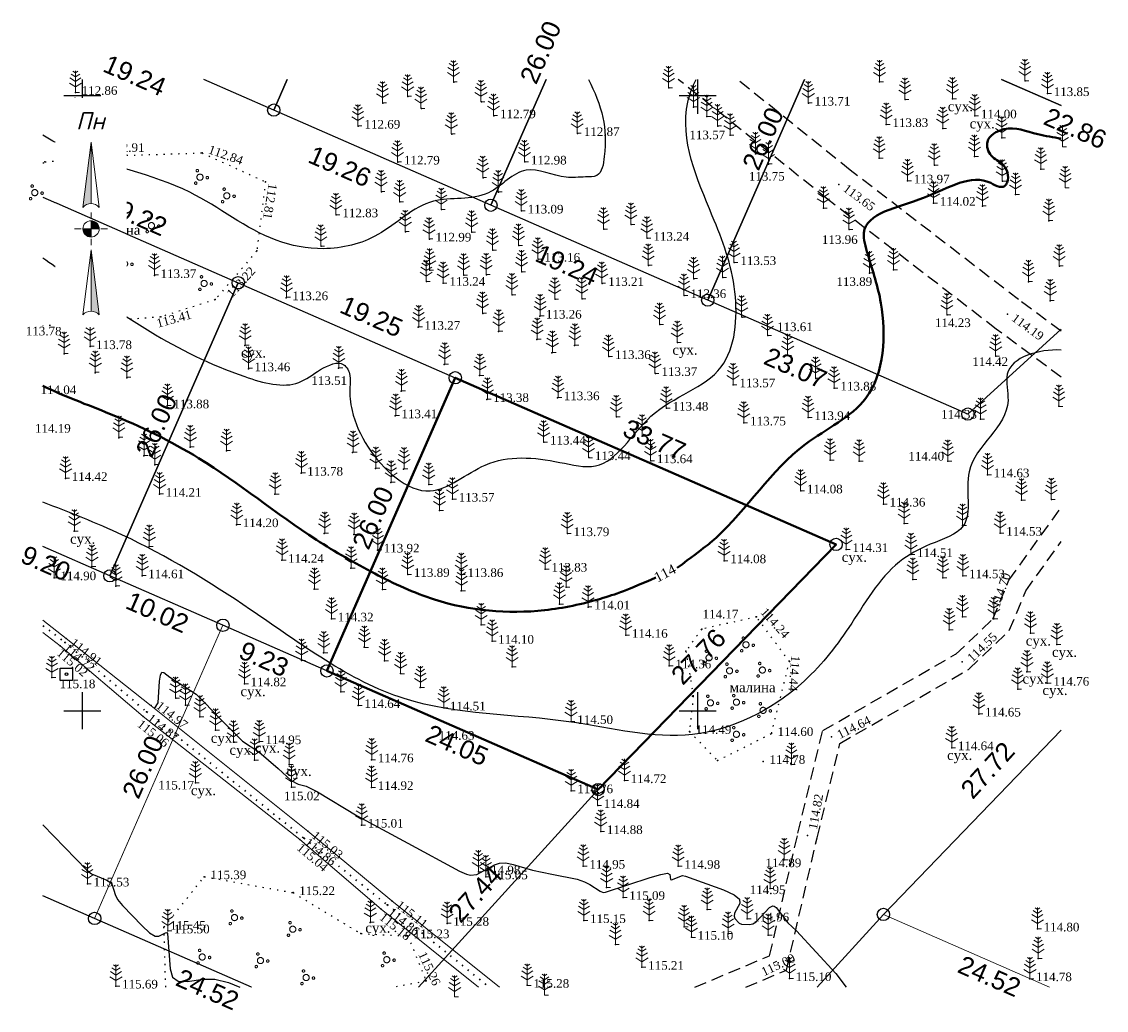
# Model space of a CAD drawing. Header units: millimetres. Extents: x 5405595.1 to 5405683.2, y 5525025.7 to 5525106.
import ezdxf
from ezdxf.enums import TextEntityAlignment as Align

# ---------------------------------------------------------------- set-up
doc = ezdxf.new("R2010")
doc.units = ezdxf.units.MM
doc.set_wipeout_variables(frame=1)
for name, pattern in [('DASHEDX2', [1.5, 1, -0.5]), ('HIDDEN', [0.5, 0, -0.5]), ('суцільна', [50, 50, 0])]:
    doc.linetypes.add(name, pattern=pattern)
for name, color, linetype, lineweight in [('#Лист (текст_ПН)', 250, 'Continuous', 0), ('#Штамп', 250, 'Continuous', 0), ('11900000', 1, 'Continuous', 30), ('Контур', 7, 'HIDDEN', 30), ('рельеф', 7, 'Continuous', 0), ('ТОЧКИ', 7, 'Continuous', 30), ('усл. знак', 7, 'суцільна', 20)]:
    doc.layers.add(name, color=color, linetype=linetype, lineweight=lineweight)
for name, color, linetype in [('SC007', 7, 'Continuous'), ('горизонтали', 42, 'Continuous'), ('дороги', 7, 'Continuous'), ('Ділянки_Межі', 10, 'Continuous'), ('надписи', 7, 'Continuous'), ('отметки', 7, 'Continuous'), ('промеры', 185, 'Continuous'), ('Растительность', 7, 'Continuous')]:
    doc.layers.add(name, color=color, linetype=linetype)
doc.styles.get("Standard").update_dxf_attribs({"font": 'arial.ttf'})
doc.styles.add('times', font='times.ttf')
doc.styles.add('Мой_Топо', font='isocpeui.ttf')
doc.linetypes.add('канава 0', pattern='A,0.9,0,["|",Standard,S=0.25,R=0,X=0,Y=0],0.1', length=1)

# ---------------------------------------------------------------- blocks, each defined once
blk = doc.blocks.new('A$C51FE15A3')
at = {"layer": 'Растительность', "color": 94, "lineweight": 0}
for points in [[(-0.447, 1.172), (0, 0.895), (0.447, 1.172)], [(-0.343, 1.489), (0, 1.267), (0.343, 1.489)], [(-0.201, 1.726), (0, 1.584), (0.201, 1.726)], [(0, 1.75), (0, 0), (0.319, 0)], [(-0.493, 0.753), (0, 0.444), (0.493, 0.753)]]:
    blk.add_lwpolyline(points, dxfattribs=at)
blk = doc.blocks.new('SYMBOL902')
at = {"layer": 'SC007'}
blk.add_lwpolyline([(-1.25, -1.25), (-1.25, 1.25), (1.25, 1.25), (1.25, -1.25)], close=True, dxfattribs=at)
blk.add_circle((0, 0), 0.25, dxfattribs=at)
blk = doc.blocks.new('A$C72385B22')
at = {"layer": 'усл. знак'}
for centre, radius in [((0, 0), 0.625), ((-0.02, 1.49), 0.25), ((-1.29, -0.64), 0.25), ((1.28, -0.76), 0.25)]:
    blk.add_circle(centre, radius, dxfattribs=at)
blk = doc.blocks.new('*U4')
at = {"color": 0}
for points in [[(-0.113, 0), (-0.109, -0.029), (-0.097, -0.056)], [(-0.113, 0), (-0.097, -0.056), (0, 0)], [(-0.097, -0.056), (0, -0.113), (0, 0)], [(-0.097, -0.056), (-0.08, -0.08), (-0.056, -0.097)], [(-0.097, -0.056), (-0.056, -0.097), (0, -0.113)], [(-0.056, -0.097), (-0.029, -0.109), (0, -0.113)]]:
    blk.add_solid(points, dxfattribs=at)
blk = doc.blocks.new('*U5')
at = {"color": 0}
for points in [[(0, 0), (0.097, 0.056), (0, 0.113)], [(0.097, 0.056), (0.029, 0.109), (0, 0.113)], [(0, 0), (0.113, 0), (0.097, 0.056)], [(0.097, 0.056), (0.056, 0.097), (0.029, 0.109)], [(0.097, 0.056), (0.08, 0.08), (0.056, 0.097)], [(0.113, 0), (0.109, 0.029), (0.097, 0.056)]]:
    blk.add_solid(points, dxfattribs=at)
blk = doc.blocks.new('*U6')
at = {"color": 0}
for points in [[(0, -1.136), (0.021, -1.138), (0, -0.288)], [(0.021, -1.138), (0.042, -1.142), (0, -0.288)], [(0.042, -1.142), (0.062, -1.15), (0, -0.288)], [(0.062, -1.15), (0.081, -1.16), (0, -0.288)], [(0.081, -1.16), (0.098, -1.173), (0, -0.288)], [(0.098, -1.173), (0.113, -1.188), (0, -0.288)]]:
    blk.add_solid(points, dxfattribs=at)
blk = doc.blocks.new('*U7')
at = {"color": 0}
for points in [[(-0.113, 0.297), (-0.098, 0.312), (0, 1.197)], [(-0.098, 0.312), (-0.081, 0.325), (0, 1.197)], [(-0.081, 0.325), (-0.062, 0.335), (0, 1.197)], [(-0.062, 0.335), (-0.042, 0.343), (0, 1.197)], [(-0.042, 0.343), (-0.021, 0.347), (0, 1.197)], [(-0.021, 0.347), (0, 0.349), (0, 1.197)]]:
    blk.add_solid(points, dxfattribs=at)
blk = doc.blocks.new('#Північ')
at = {"color": 7}
blk.add_wipeout([(-2.901, 10.635), (2.901, 10.635), (2.901, -7.981), (-2.901, -7.981)], dxfattribs=at).dxf.layer = '#Лист (текст_ПН)'
at = {"layer": '#Лист (текст_ПН)'}
for p, q in [((-0.663, 1.748), (0, 7.043)), ((0, 7.043), (0, 2.052)), ((0, 7.043), (0.663, 1.748)), ((0, 1.337), (0, 0.807)), ((-1.337, 0), (-0.807, 0)), ((-0.662, 0), (0.662, 0)), ((0, 0.662), (0, -0.662)), ((1.337, 0), (0.807, 0)), ((0, -1.337), (0, -0.807)), ((-0.663, -6.99), (0, -1.695)), ((0, -1.695), (0.663, -6.99)), ((0, -1.695), (0, -6.686))]:
    blk.add_line(p, q, dxfattribs=at)
at = {"layer": '#Лист (текст_ПН)', "flags": 128}
for points in [[(0, 7.043), (-0.663, 1.748, -0.218585), (0, 2.052)], [(0, 0), (-0.662, 0, 0.414214), (0, -0.662)]]:
    blk.add_lwpolyline(points, format="xyb", close=True, dxfattribs=at)
at = {"layer": '#Лист (текст_ПН)'}
blk.add_circle((0, 0), 0.662, dxfattribs=at)
for centre in [(0, 1.178), (0, -7.56)]:
    blk.add_arc(centre, 0.874, 40.67981, 139.32019, dxfattribs=at)
at = {"layer": '#Лист (текст_ПН)', "xscale": 5.883850111352785, "yscale": 5.883850111352785, "zscale": 5.883850111352785}
for name in ['*U7', '*U4', '*U5', '*U6']:
    blk.add_blockref(name, (0, 0), dxfattribs=at)
at = {"layer": '#Лист (текст_ПН)', "style": 'Мой_Топо'}
blk.add_text('Пн', height=1.4, dxfattribs=at).set_placement((-1.217, 8.077))

msp = doc.modelspace()

# ---------------------------------------------------------------- linework, layer by layer
at = {"layer": '11900000', "color": 7}
for points in [[(5405600, 5525098.5, 0), (5405600, 5525101.294, 0)], [(5405600, 5525098.5, 0), (5405600, 5525101.294, 0)], [(5405650, 5525098.5, 0), (5405650, 5525101.294, 0)], [(5405650, 5525098.5, 0), (5405650, 5525101.294, 0)], [(5405598.5, 5525100, 0), (5405601.5, 5525100, 0)], [(5405598.5, 5525100, 0), (5405601.5, 5525100, 0)], [(5405648.5, 5525100, 0), (5405651.5, 5525100, 0)], [(5405648.5, 5525100, 0), (5405651.5, 5525100, 0)], [(5405600, 5525048.5, 0), (5405600, 5525051.5, 0)], [(5405600, 5525048.5, 0), (5405600, 5525051.5, 0)], [(5405650, 5525048.5, 0), (5405650, 5525051.5, 0)], [(5405650, 5525048.5, 0), (5405650, 5525051.5, 0)], [(5405598.5, 5525050, 0), (5405601.5, 5525050, 0)], [(5405598.5, 5525050, 0), (5405601.5, 5525050, 0)], [(5405648.5, 5525050, 0), (5405651.5, 5525050, 0)], [(5405648.5, 5525050, 0), (5405651.5, 5525050, 0)]]:
    msp.add_polyline3d(points, dxfattribs=at)
at = {"layer": 'горизонтали', "color": 32}
for points in [[(5405605.858, 5525050.195, 113.66), (5405606.147, 5525050.652, 115), (5405606.267, 5525052.402, 115), (5405606.347, 5525052.892, 115), (5405606.457, 5525053.122, 115), (5405606.617, 5525053.112, 115), (5405607.097, 5525052.732, 115), (5405609.257, 5525051.352, 115), (5405609.927, 5525050.662, 115), (5405611.217, 5525049.312, 115), (5405613.007, 5525047.532, 115), (5405614.327, 5525046.672, 115), (5405615.907, 5525045.312, 115), (5405616.977, 5525044.332, 115), (5405617.527, 5525044.032, 115), (5405618.187, 5525043.862, 115), (5405619.097, 5525043.402, 115), (5405622.317, 5525041.452, 115), (5405626.457, 5525039.242, 115), (5405630.657, 5525036.972, 115), (5405631.227, 5525036.712, 115), (5405631.537, 5525036.632, 115), (5405632.057, 5525036.702, 115), (5405633.487, 5525037.472, 115), (5405633.907, 5525037.622, 115), (5405634.417, 5525037.642, 115), (5405634.997, 5525037.522, 115), (5405636.587, 5525037.052, 115), (5405638.147, 5525036.712, 115), (5405640.207, 5525036.312, 115), (5405640.807, 5525036.112, 115), (5405641.237, 5525035.882, 115), (5405642.067, 5525035.332, 115), (5405642.307, 5525035.242, 115), (5405642.497, 5525035.252, 115), (5405646.127, 5525036.452, 115), (5405647.007, 5525036.702, 115), (5405647.537, 5525036.792, 115), (5405647.727, 5525036.702, 115), (5405647.797, 5525036.302, 115), (5405647.877, 5525036.252, 115), (5405648.767, 5525036.602, 115), (5405649.017, 5525036.562, 115), (5405652.107, 5525035.442, 115), (5405652.967, 5525035.052, 115), (5405653.397, 5525034.682, 115), (5405653.417, 5525034.342, 115), (5405652.987, 5525033.562, 115), (5405652.957, 5525033.312, 115), (5405653.027, 5525033.122, 115), (5405653.377, 5525032.742, 115), (5405653.567, 5525032.662, 115), (5405654.207, 5525032.632, 115), (5405654.477, 5525032.682, 115), (5405654.747, 5525032.842, 115), (5405655.837, 5525034.002, 115), (5405656.107, 5525034.152, 115), (5405656.227, 5525034.132, 115), (5405656.387, 5525034.002, 115), (5405657.327, 5525032.782, 115), (5405658.037, 5525032.112, 115), (5405661.237, 5525028.652, 115), (5405662.062, 5525027.541, 115)], [(5405596.791, 5525040.733, 115.5), (5405600.367, 5525037.042, 115.5), (5405600.747, 5525036.762, 115.5), (5405601.977, 5525036.232, 115.5), (5405602.227, 5525036.082, 115.5), (5405602.417, 5525035.852, 115.5), (5405602.677, 5525035.062, 115.5), (5405602.867, 5525034.672, 115.5), (5405603.257, 5525034.172, 115.5), (5405604.847, 5525032.512, 115.5), (5405605.457, 5525031.962, 115.5), (5405605.907, 5525031.682, 115.5), (5405606.207, 5525031.682, 115.5), (5405606.747, 5525031.962, 115.5), (5405606.857, 5525031.972, 115.5), (5405606.907, 5525031.892, 115.5), (5405607.127, 5525029.032, 115.5), (5405607.327, 5525028.362, 115.5), (5405607.797, 5525028.022, 115.5), (5405608.527, 5525027.992, 115.5), (5405609.827, 5525028.182, 115.5), (5405610.777, 5525028.182, 115.5), (5405611.877, 5525027.922, 115.5), (5405612.789, 5525027.541, 115.5)]]:
    msp.add_polyline3d(points, dxfattribs=at)
for points, knots in [([(5405641.116, 5525101.294), (5405641.634, 5525100.3), (5405642.485, 5525098.222), (5405642.551, 5525095.719), (5405642.18, 5525093.334), (5405640.621, 5525093.399), (5405638.778, 5525093.138), (5405635.799, 5525094.795), (5405632.949, 5525091.153), (5405627.992, 5525092.164), (5405624.432, 5525088.349), (5405619.809, 5525087.234), (5405614.267, 5525088.284), (5405608.405, 5525093.232), (5405601.267, 5525094.344), (5405597.512, 5525096.325), (5405596.79, 5525096.755)], [168.720152, 168.720152, 168.720152, 168.720152, 172.02745, 175.191691, 176.860986, 177.776803, 179.359266, 182.66385, 186.23147, 190.763459, 196.023934, 200.592391, 204.501187, 212.520791, 222.836087, 225.37225, 225.37225, 225.37225, 225.37225]), ([(5405596.79, 5525086.806), (5405597.453, 5525086.335), (5405602.574, 5525082.661), (5405608.638, 5525078.274), (5405617.08, 5525075.984), (5405619.173, 5525077.713), (5405621.142, 5525078.619), (5405621.851, 5525077.245), (5405621.667, 5525075.983), (5405621.913, 5525073.909), (5405623.382, 5525070.558), (5405627.966, 5525066.273), (5405632.949, 5525070.936), (5405637.681, 5525070.515), (5405642.96, 5525069.18), (5405645.866, 5525075.047), (5405652.853, 5525076.753), (5405653.473, 5525084.41), (5405650.942, 5525091.024), (5405648.228, 5525096.988), (5405649.572, 5525100.708), (5405649.876, 5525101.294)], [58.600721, 58.600721, 58.600721, 58.600721, 61.050154, 77.66341, 82.099779, 84.149114, 86.062416, 87.062094, 88.033351, 89.912561, 93.167404, 99.33852, 104.294488, 110.346143, 113.276217, 119.316155, 126.282429, 132.498742, 138.940826, 148.380777, 150.296777, 150.296777, 150.296777, 150.296777]), ([(5405679.535, 5525079.308), (5405677.72, 5525079.375), (5405674.484, 5525078.489), (5405675.963, 5525073.463), (5405670.828, 5525070.702), (5405672.738, 5525064.783), (5405668.827, 5525063.622), (5405665.194, 5525061.62), (5405662.523, 5525056.828), (5405657.918, 5525050.996), (5405649.548, 5525046.835), (5405638.531, 5525049.828), (5405625.45, 5525049.504), (5405614.394, 5525058.014), (5405604.871, 5525063.802), (5405598.974, 5525066.111), (5405596.791, 5525066.948)], [233.032061, 233.032061, 233.032061, 233.032061, 237.834332, 239.978238, 246.559492, 250.990412, 254.056617, 256.937883, 263.675821, 269.676307, 279.403048, 289.305425, 303.021124, 317.439079, 329.503827, 336.526556, 336.526556, 336.526556, 336.526556])]:
    msp.add_open_spline(points, degree=3, knots=knots, dxfattribs=at)
at = {"layer": 'горизонтали', "color": 32, "lineweight": 50}
for points, knots in [([(5405679.534, 5525096.488), (5405678.908, 5525096.599), (5405677.245, 5525096.823), (5405675.327, 5525097.696), (5405673.244, 5525096.508), (5405673.734, 5525094.937), (5405675.007, 5525094.501), (5405675.374, 5525093.273), (5405674.953, 5525092.547), (5405674.367, 5525092.537), (5405672.442, 5525093.851), (5405668.747, 5525091.264), (5405662.871, 5525090.323), (5405664.061, 5525086.221), (5405665.427, 5525082.173), (5405665.054, 5525074.961), (5405656.965, 5525071.362), (5405653.783, 5525065.91), (5405650.669, 5525063.336), (5405648.34, 5525061.614)], [223.36838, 223.36838, 223.36838, 223.36838, 225.181607, 227.972328, 229.655785, 230.811467, 231.987183, 233.498714, 233.881724, 234.285096, 235.062958, 240.641134, 246.270624, 248.034407, 252.137765, 259.955965, 266.119621, 276.685782, 278.277423, 278.277423, 278.277423, 278.277423]), ([(5405646.596, 5525060.824), (5405644.42, 5525059.847), (5405641.78, 5525058.919), (5405636.182, 5525057.703), (5405629.645, 5525058.281), (5405623.668, 5525061.118), (5405617.176, 5525064.825), (5405610.647, 5525070.228), (5405602.989, 5525073.958), (5405598.521, 5525075.537), (5405596.79, 5525076.404)], [283.669955, 283.669955, 283.669955, 283.669955, 287.256708, 291.904228, 300.8891, 306.194885, 311.670523, 323.305447, 331.392318, 337.230694, 337.230694, 337.230694, 337.230694])]:
    msp.add_open_spline(points, degree=3, knots=knots, dxfattribs=at)
at = {"layer": 'дороги', "color": 7, "linetype": 'DASHEDX2'}
for points in [[(5405679.535, 5525077.109), (5405674.257, 5525081.015), (5405660.544, 5525091.568), (5405648.426, 5525101.294)], [(5405679.535, 5525080.847), (5405676.065, 5525083.409), (5405662.398, 5525093.926), (5405653.219, 5525101.294)]]:
    msp.add_lwpolyline(points, dxfattribs=at)
for points, elevation in [([(5405675.289, 5525060.612), (5405679.535, 5525066.516)], 115.262), ([(5405676.656, 5525059.733), (5405679.535, 5525063.749)], 115.262), ([(5405670.949, 5525054.563), (5405673.97, 5525057.445), (5405675.289, 5525060.612)], 114.545), ([(5405672.053, 5525053.405), (5405675.318, 5525056.52), (5405676.656, 5525059.733)], 114.545), ([(5405649.766, 5525027.541), (5405655.841, 5525030.091), (5405658.149, 5525040.049), (5405660.165, 5525048.39), (5405670.953, 5525054.591)], 115.262), ([(5405653.9, 5525027.541), (5405657.215, 5525028.933), (5405659.705, 5525039.681), (5405661.559, 5525047.346), (5405672.049, 5525053.377)], 115.262)]:
    msp.add_lwpolyline(points, dxfattribs=dict(at, elevation=elevation))
at = {"layer": 'Ділянки_Межі'}
for points in [[(5405616.647, 5525101.294), (5405615.555, 5525098.8), (5405609.858, 5525101.294)], [(5405637.681, 5525101.294), (5405633.199, 5525091.075), (5405615.555, 5525098.8)], [(5405615.555, 5525098.8), (5405616.647, 5525101.294)], [(5405679.534, 5525099.171), (5405674.686, 5525101.294)], [(5405596.79, 5525091.731), (5405612.672, 5525084.779), (5405602.244, 5525060.961), (5405596.791, 5525063.349)]]:
    msp.add_lwpolyline(points, dxfattribs=at)
at = {"layer": 'Ділянки_Межі', "lineweight": 25}
for points in [[(5405679.535, 5525081.012), (5405671.954, 5525074.107), (5405650.821, 5525083.359), (5405633.199, 5525091.075), (5405615.555, 5525098.8), (5405609.858, 5525101.294)], [(5405658.673, 5525101.294), (5405650.821, 5525083.359), (5405633.199, 5525091.075)], [(5405633.199, 5525091.075), (5405637.681, 5525101.294)], [(5405650.821, 5525083.359), (5405658.673, 5525101.294)], [(5405674.686, 5525101.294), (5405679.534, 5525099.171)], [(5405679.535, 5525081.012), (5405671.954, 5525074.107), (5405650.821, 5525083.359)], [(5405659.714, 5525027.541), (5405665.089, 5525033.448), (5405679.535, 5525048.43)], [(5405613.75, 5525027.541), (5405601, 5525033.124), (5405596.791, 5525034.967)]]:
    msp.add_lwpolyline(points, dxfattribs=at)
at = {"layer": 'Ділянки_Межі'}
msp.add_lwpolyline([(5405602.244, 5525060.961), (5405612.672, 5525084.779), (5405630.305, 5525077.059), (5405619.878, 5525053.241), (5405611.427, 5525056.941)], close=True, dxfattribs=at)
at = {"layer": 'Ділянки_Межі', "lineweight": 50}
msp.add_lwpolyline([(5405619.878, 5525053.241), (5405630.305, 5525077.059), (5405661.239, 5525063.516), (5405641.912, 5525043.594)], close=True, dxfattribs=at)
at = {"layer": 'Ділянки_Межі', "lineweight": 0}
for points in [[(5405596.791, 5525063.349), (5405602.244, 5525060.961), (5405611.427, 5525056.941), (5405601, 5525033.124), (5405596.791, 5525034.967)], [(5405601, 5525033.124), (5405611.427, 5525056.941), (5405619.878, 5525053.241), (5405641.912, 5525043.594), (5405627.326, 5525027.541)], [(5405665.089, 5525033.448), (5405679.535, 5525048.43)], [(5405613.75, 5525027.541), (5405601, 5525033.124)], [(5405659.714, 5525027.541), (5405665.089, 5525033.448), (5405678.58, 5525027.541)], [(5405678.58, 5525027.541), (5405665.089, 5525033.448)]]:
    msp.add_lwpolyline(points, dxfattribs=at)
at = {"layer": 'Контур', "color": 7, "linetype": 'HIDDEN'}
for points, elevation in [([(5405596.79, 5525094.499), (5405596.946, 5525094.594), (5405603.597, 5525095.127), (5405609.731, 5525095.321), (5405614.878, 5525092.983), (5405614.173, 5525087.355), (5405610.795, 5525083.4), (5405606.375, 5525081.994), (5405596.79, 5525081.265)], 113.78), ([(5405655.99, 5525048.15), (5405657.46, 5525053.99), (5405654.78, 5525057.63), (5405650.32, 5525056.62), (5405649.04, 5525054.83), (5405649.644, 5525051.19), (5405649.33, 5525048.31), (5405651.6, 5525045.95), (5405655.99, 5525048.15)], 114.6), ([(5405606.779, 5525027.541), (5405606.627, 5525032.415), (5405609.911, 5525036.519), (5405617.124, 5525035.224)], 115.223), ([(5405617.124, 5525035.224), (5405622.63, 5525031.895), (5405626.44, 5525031.71)], 115.223), ([(5405626.44, 5525031.71), (5405627.94, 5525028.04)], 115.223), ([(5405627.94, 5525028.04), (5405625.363, 5525027.541)], 115.223)]:
    msp.add_lwpolyline(points, dxfattribs=dict(at, elevation=elevation))
at = {"layer": 'отметки', "color": 7}
for p in [(5405630.188, 5525101.068, 112.702), (5405664.785, 5525101.087, 113.794), (5405676.6, 5525101.174, 113.82), (5405599.441, 5525100.24, 112.857), (5405626.46, 5525099.915, 112.663), (5405647.653, 5525100.611, 113.387), (5405678.428, 5525100.141, 113.852), (5405624.424, 5525099.37, 112.638), (5405627.547, 5525098.917, 112.657), (5405632.425, 5525099.467, 112.733), (5405649.667, 5525099.051, 113.532), (5405658.998, 5525099.374, 113.712), (5405666.847, 5525099.659, 113.909), (5405670.706, 5525099.708, 113.942), (5405633.441, 5525098.34, 112.787), (5405650.751, 5525098.271, 113.623), (5405672.515, 5525098.33, 113.996), (5405622.424, 5525097.499, 112.693), (5405651.623, 5525097.504, 113.569), (5405665.326, 5525097.63, 113.827), (5405669.916, 5525097.301, 113.955), (5405630.012, 5525096.844, 112.829), (5405640.245, 5525096.9, 112.867), (5405652.645, 5525096.759, 113.644), (5405674.705, 5525096.542, 114.019), (5405596.946, 5525094.594, 113.093), (5405603.597, 5525095.127, 112.91), (5405609.731, 5525095.321, 112.84), (5405625.635, 5525094.582, 112.789), (5405635.946, 5525094.584, 112.978), (5405654.7, 5525095.24, 113.714), (5405664.759, 5525094.892, 113.89), (5405672.494, 5525095.029, 113.98), (5405655.749, 5525094.417, 113.754), (5405669.23, 5525094.319, 113.923), (5405677.876, 5525094.01, 114.031), (5405614.878, 5525092.983, 112.807), (5405632.561, 5525093.309, 112.932), (5405661.471, 5525092.747, 113.647), (5405667.061, 5525093.046, 113.966), (5405674.758, 5525093.021, 113.989), (5405624.294, 5525092.168, 112.907), (5405633.82, 5525092.145, 113.016), (5405675.837, 5525091.939, 114.045), (5405625.809, 5525091.342, 112.947), (5405669.174, 5525091.236, 114.024), (5405673.134, 5525090.995, 114.063), (5405620.628, 5525090.294, 112.833), (5405629.189, 5525090.711, 113.025), (5405635.686, 5525090.603, 113.094), (5405660.22, 5525090.832, 113.865), (5405644.599, 5525089.496, 113.202), (5405678.54, 5525089.813, 114.083), (5405626.266, 5525088.922, 113.025), (5405628.197, 5525088.327, 112.994), (5405631.657, 5525088.874, 113.031), (5405642.375, 5525089.128, 113.148), (5405645.902, 5525088.389, 113.241), (5405662.303, 5525089.1, 113.959), (5405619.396, 5525087.735, 112.989), (5405635.471, 5525087.792, 113.11), (5405614.173, 5525087.355, 113.055), (5405633.35, 5525087.409, 113.097), (5405637.038, 5525086.695, 113.161), (5405628.245, 5525085.798, 113.143), (5405646.013, 5525086.185, 113.281), (5405652.97, 5525086.416, 113.533), (5405665.913, 5525085.815, 114.183), (5405679.388, 5525086.119, 114.138), (5405605.853, 5525085.36, 113.374), (5405627.96, 5525084.868, 113.14), (5405631.006, 5525085.389, 113.185), (5405632.836, 5525085.425, 113.184), (5405635.716, 5525085.659, 113.215), (5405649.696, 5525085.104, 113.349), (5405652.041, 5525085.192, 113.439), (5405663.962, 5525085.565, 113.894), (5405676.888, 5525084.86, 114.256), (5405629.329, 5525084.727, 113.241), (5405642.227, 5525084.718, 113.211), (5405610.795, 5525083.4, 113.215), (5405616.563, 5525083.558, 113.264), (5405634.928, 5525083.787, 113.267), (5405638.407, 5525083.44, 113.25), (5405640.611, 5525083.462, 113.273), (5405648.91, 5525083.732, 113.363), (5405678.65, 5525083.304, 114.321), (5405632.53, 5525082.281, 113.257), (5405670.261, 5525082.161, 114.233), (5405675.161, 5525082.212, 114.189), (5405606.375, 5525081.994, 113.412), (5405637.166, 5525082.065, 113.258), (5405646.93, 5525081.376, 113.357), (5405653.603, 5525081.98, 113.51), (5405627.293, 5525081.16, 113.266), (5405633.809, 5525080.814, 113.289), (5405655.698, 5525080.476, 113.615), (5405600.623, 5525079.584, 113.784), (5405613.209, 5525079.666, 113.374), (5405636.925, 5525080.16, 113.273), (5405639.989, 5525079.681, 113.309), (5405648.368, 5525079.926, 113.327), (5405598.52, 5525078.997, 113.869), (5405638.156, 5525079.091, 113.322), (5405642.779, 5525078.779, 113.358), (5405657.34, 5525078.855, 113.674), (5405674.216, 5525078.807, 114.416), (5405613.488, 5525077.787, 113.463), (5405620.81, 5525077.834, 113.512), (5405629.408, 5525078.137, 113.364), (5405601.051, 5525077.461, 113.871), (5405603.613, 5525077.055, 113.777), (5405632.275, 5525077.229, 113.298), (5405646.558, 5525077.405, 113.375), (5405659.606, 5525077.005, 113.729), (5405652.895, 5525076.483, 113.566), (5405661.099, 5525076.222, 113.88), (5405625.909, 5525075.969, 113.357), (5405632.879, 5525075.292, 113.38), (5405638.62, 5525075.432, 113.362), (5405606.895, 5525074.772, 113.876), (5405647.461, 5525074.587, 113.477), (5405679.349, 5525074.734, 114.82), (5405625.428, 5525073.97, 113.409), (5405643.406, 5525073.878, 113.465), (5405653.762, 5525073.385, 113.751), (5405658.985, 5525073.821, 113.944), (5405672.988, 5525073.681, 114.334), (5405602.959, 5525072.186, 114.072), (5405637.497, 5525071.829, 113.445), (5405645.499, 5525072.32, 113.561), (5405604.998, 5525070.718, 114.104), (5405608.756, 5525071.419, 114.006), (5405611.7, 5525071.112, 113.907), (5405621.96, 5525070.97, 113.527), (5405605.879, 5525069.974, 114.126), (5405641.148, 5525070.567, 113.439), (5405646.185, 5525070.316, 113.641), (5405660.769, 5525070.369, 114.095), (5405663.132, 5525070.282, 114.233), (5405670.325, 5525070.273, 114.403), (5405617.774, 5525069.304, 113.784), (5405623.821, 5525069.673, 113.556), (5405626.104, 5525069.626, 113.447), (5405673.55, 5525069.168, 114.626), (5405598.636, 5525068.879, 114.417), (5405625.057, 5525068.545, 113.614), (5405628.153, 5525068.395, 113.41), (5405606.27, 5525067.59, 114.207), (5405615.646, 5525067.587, 113.918), (5405630.082, 5525067.193, 113.572), (5405658.375, 5525067.864, 114.077), (5405665.094, 5525066.794, 114.359), (5405676.309, 5525067.121, 114.536), (5405678.737, 5525067.165, 114.502), (5405629.028, 5525066.261, 113.644), (5405599.346, 5525064.581, 114.597), (5405612.533, 5525065.116, 114.198), (5405666.771, 5525065.209, 114.456), (5405671.518, 5525065.055, 114.496), (5405619.659, 5525064.402, 113.95), (5405622.062, 5525064.312, 113.836), (5405639.412, 5525064.389, 113.795), (5405674.571, 5525064.428, 114.528), (5405605.429, 5525063.333, 114.44), (5405623.991, 5525063.06, 113.922), (5405662.076, 5525063.1, 114.312), (5405616.213, 5525062.223, 114.236), (5405652.152, 5525062.189, 114.079), (5405667.327, 5525062.691, 114.506), (5405600.781, 5525061.715, 114.781), (5405621.819, 5525061.58, 114.014), (5405626.439, 5525061.078, 113.893), (5405630.802, 5525061.068, 113.865), (5405637.617, 5525061.505, 113.834), (5405597.713, 5525060.808, 114.904), (5405602.728, 5525060.13, 114.77), (5405604.855, 5525060.965, 114.614), (5405667.481, 5525060.674, 114.562), (5405669.92, 5525060.795, 114.557), (5405671.551, 5525060.966, 114.53), (5405618.844, 5525059.866, 114.142), (5405624.381, 5525059.859, 114.036), (5405630.782, 5525059.749, 113.935), (5405639.305, 5525060.053, 113.9), (5405638.774, 5525058.664, 113.977), (5405641.098, 5525058.429, 114.008), (5405654.785, 5525057.629, 114.237), (5405671.512, 5525057.628, 114.601), (5405620.254, 5525057.462, 114.323), (5405632.416, 5525056.991, 114.114), (5405650.324, 5525056.624, 114.17), (5405674.057, 5525057.468, 114.704), (5405598.683, 5525055.867, 114.912), (5405644.155, 5525056.13, 114.161), (5405670.439, 5525056.584, 114.607), (5405677.039, 5525056.308, 114.642), (5405598.195, 5525055.284, 115.018), (5405598.564, 5525055.539, 114.723), (5405622.91, 5525055.153, 114.363), (5405633.287, 5525055.651, 114.098), (5405649.042, 5525054.832, 114.21), (5405679.187, 5525055.373, 114.706), (5405617.807, 5525054.087, 114.551), (5405619.605, 5525054.702, 114.427), (5405624.549, 5525054.06, 114.306), (5405657.46, 5525053.99, 114.435), (5405671.501, 5525053.984, 114.545), (5405634.92, 5525053.561, 114.244), (5405647.693, 5525053.646, 114.358), (5405676.757, 5525053.156, 114.653), (5405597.527, 5525052.713, 115.137), (5405613.171, 5525052.19, 114.82), (5405625.842, 5525053.014, 114.35), (5405678.406, 5525052.238, 114.763), (5405621, 5525051.527, 114.571), (5405627.46, 5525051.877, 114.407), (5405676.001, 5525051.755, 114.707), (5405607.583, 5525051.01, 115.078), (5405608.382, 5525050.454, 115.067), (5405622.423, 5525050.435, 114.644), (5405649.584, 5525051.191, 114.393), (5405605.21, 5525049.914, 114.866), (5405605.583, 5525050.416, 114.973), (5405629.366, 5525050.228, 114.508), (5405672.848, 5525049.736, 114.645), (5405604.951, 5525049.536, 115.055), (5405609.547, 5525049.496, 115.055), (5405639.714, 5525049.125, 114.497), (5405610.826, 5525048.417, 115.048), (5405628.454, 5525047.843, 114.632), (5405649.328, 5525048.315, 114.49), (5405655.989, 5525048.153, 114.602), (5405660.862, 5525047.868, 114.637), (5405612.273, 5525047.449, 115.03), (5405614.378, 5525047.488, 114.95), (5405670.64, 5525046.997, 114.645), (5405613.988, 5525045.98, 115.058), (5405616.808, 5525045.626, 114.941), (5405623.508, 5525046.014, 114.761), (5405651.598, 5525045.951, 114.625), (5405655.332, 5525045.887, 114.782), (5405657.605, 5525045.641, 114.807), (5405644.054, 5525044.325, 114.724), (5405609.184, 5525044.144, 115.174), (5405616.992, 5525043.792, 115.024), (5405623.5, 5525043.77, 114.92), (5405639.716, 5525043.501, 114.76), (5405641.873, 5525042.305, 114.838), (5405618.315, 5525040.223, 115.032), (5405622.695, 5525040.708, 115.013), (5405642.124, 5525040.185, 114.882), (5405658.927, 5525039.865, 114.815), (5405617.682, 5525039.548, 115.038), (5405617.984, 5525039.654, 114.864), (5405640.701, 5525037.372, 114.948), (5405648.415, 5525037.36, 114.984), (5405657.039, 5525037.89, 114.893), (5405609.911, 5525036.519, 115.389), (5405632.183, 5525036.908, 114.984), (5405632.787, 5525036.509, 115.055), (5405600.413, 5525035.929, 115.529), (5405642.597, 5525035.631, 114.968), (5405655.878, 5525035.553, 114.952), (5405617.124, 5525035.224, 115.223), (5405643.937, 5525034.838, 115.088), (5405624.291, 5525033.87, 115.185), (5405624.76, 5525034.236, 114.863), (5405625.159, 5525034.558, 115.107), (5405650.77, 5525033.862, 115.065), (5405623.398, 5525032.805, 115.245), (5405640.752, 5525032.952, 115.15), (5405646.049, 5525032.962, 115.045), (5405654.021, 5525033.09, 114.963), (5405606.627, 5525032.415, 115.454), (5405606.936, 5525032.118, 115.498), (5405629.639, 5525032.728, 115.278), (5405648.904, 5525032.452, 115.078), (5405677.609, 5525032.274, 114.801), (5405622.63, 5525031.895, 115.233), (5405626.422, 5525031.723, 115.233), (5405649.487, 5525031.594, 115.099), (5405652.467, 5525031.914, 115.058), (5405655.729, 5525031.762, 115.071), (5405643.315, 5525031.001, 115.169), (5405656.528, 5525029.512, 115), (5405677.657, 5525029.865, 114.752), (5405645.474, 5525029.161, 115.209), (5405602.73, 5525027.637, 115.692), (5405627.928, 5525028.055, 115.262), (5405636.152, 5525027.695, 115.278), (5405657.458, 5525028.241, 115.096), (5405676.996, 5525028.23, 114.776)]:
    msp.add_point(p, dxfattribs=at)
at = {"layer": 'рельеф', "color": 7, "linetype": 'канава 0'}
for points, elevation in [([(5405633.89, 5525027.541), (5405625.16, 5525034.56), (5405618.315, 5525040.223), (5405605.59, 5525050.41), (5405598.683, 5525055.867), (5405596.791, 5525057.359)], 113.66), ([(5405596.791, 5525056.346), (5405598.195, 5525055.284), (5405604.951, 5525049.536), (5405617.682, 5525039.548), (5405624.291, 5525033.87)], 113.39), ([(5405624.291, 5525033.87), (5405632.191, 5525027.541)], 113.39)]:
    msp.add_lwpolyline(points, dxfattribs=dict(at, elevation=elevation))
at = {"layer": 'рельеф', "color": 7, "linetype": 'HIDDEN', "lineweight": 40, "elevation": 113.4}
msp.add_lwpolyline([(5405596.791, 5525056.917), (5405598.56, 5525055.58), (5405605.22, 5525049.91), (5405617.99, 5525039.65), (5405624.76, 5525034.23), (5405633.062, 5525027.541)], dxfattribs=at)
at = {"layer": 'ТОЧКИ'}
for centre in [(5405615.555, 5525098.8), (5405633.199, 5525091.075), (5405612.672, 5525084.779), (5405650.821, 5525083.359), (5405630.305, 5525077.059), (5405671.954, 5525074.107), (5405661.239, 5525063.516), (5405602.244, 5525060.961, 107.24), (5405611.427, 5525056.941, 107.24), (5405619.878, 5525053.241, 107.24), (5405641.912, 5525043.594, 107.24), (5405665.089, 5525033.448), (5405601, 5525033.124)]:
    msp.add_circle(centre, 0.5, dxfattribs=at)

# ---------------------------------------------------------------- block references
at = {"layer": 'отметки', "color": 7, "xscale": 0.400000000372529, "yscale": 0.400000000372529, "zscale": 0.400000000372529}
msp.add_blockref('SYMBOL902', (5405598.71, 5525052.97, 115.18), dxfattribs=at)
at = {"layer": 'Растительность', "color": 7}
for p in [(5405630.15, 5525101.09, 112.7), (5405664.78, 5525101.1, 113.79), (5405676.59, 5525101.18, 113.82), (5405599.44, 5525100.24, 112.86), (5405626.43, 5525099.93, 112.66), (5405647.63, 5525100.62, 113.39), (5405678.42, 5525100.14, 113.85), (5405624.39, 5525099.38, 112.64), (5405627.51, 5525098.93, 112.66), (5405632.39, 5525099.48, 112.73), (5405649.65, 5525099.06, 113.53), (5405658.99, 5525099.39, 113.71), (5405666.84, 5525099.67, 113.91), (5405670.7, 5525099.71, 113.94), (5405633.41, 5525098.36, 112.79), (5405650.74, 5525098.28, 113.62), (5405672.51, 5525098.33, 114), (5405622.39, 5525097.51, 112.69), (5405651.61, 5525097.52, 113.57), (5405665.32, 5525097.64, 113.83), (5405669.91, 5525097.3, 113.95), (5405629.98, 5525096.86, 112.83), (5405640.21, 5525096.92, 112.87), (5405652.63, 5525096.77, 113.64), (5405674.7, 5525096.54, 114.02), (5405679.64, 5525095.82, 114.05), (5405625.6, 5525094.59, 112.79), (5405635.92, 5525094.6, 112.98), (5405654.69, 5525095.25, 113.71), (5405664.75, 5525094.9, 113.89), (5405672.49, 5525095.03, 113.98), (5405655.74, 5525094.43, 113.75), (5405669.22, 5525094.33, 113.92), (5405677.87, 5525094.01, 114.03), (5405632.53, 5525093.32, 112.93), (5405667.05, 5525093.06, 113.97), (5405674.75, 5525093.04, 113.99), (5405624.27, 5525092.18, 112.91), (5405633.79, 5525092.16, 113.01), (5405675.83, 5525091.95, 114.04), (5405679.86, 5525092.49, 114.08), (5405625.78, 5525091.35, 112.95), (5405669.17, 5525091.25, 114.02), (5405673.13, 5525091.01, 114.06), (5405620.6, 5525090.3, 112.83), (5405629.16, 5525090.72, 113.02), (5405635.66, 5525090.61, 113.09), (5405660.21, 5525090.84, 113.86), (5405644.57, 5525089.51, 113.2), (5405678.54, 5525089.83, 114.08), (5405626.24, 5525088.93, 113.02), (5405631.63, 5525088.88, 113.03), (5405642.34, 5525089.14, 113.15), (5405645.87, 5525088.4, 113.24), (5405662.29, 5525089.11, 113.96), (5405619.37, 5525087.74, 112.99), (5405628.17, 5525088.33, 112.99), (5405635.44, 5525087.8, 113.11), (5405633.32, 5525087.42, 113.1), (5405637.01, 5525086.7, 113.16), (5405628.22, 5525085.8, 113.14), (5405645.98, 5525086.19, 113.28), (5405652.95, 5525086.43, 113.53), (5405665.91, 5525085.82, 114.18), (5405679.38, 5525086.14, 114.14), (5405605.86, 5525085.41, 113.37), (5405627.94, 5525084.87, 113.14), (5405630.98, 5525085.39, 113.18), (5405632.81, 5525085.43, 113.18), (5405635.69, 5525085.67, 113.21), (5405649.67, 5525085.11, 113.35), (5405652.01, 5525085.2, 113.44), (5405663.95, 5525085.58, 113.89), (5405676.88, 5525084.87, 114.25), (5405629.31, 5525084.73, 113.24), (5405642.2, 5525084.73, 113.21), (5405616.59, 5525083.6, 113.26), (5405634.9, 5525083.79, 113.27), (5405638.38, 5525083.45, 113.25), (5405640.58, 5525083.47, 113.27), (5405648.88, 5525083.74, 113.36), (5405678.65, 5525083.32, 114.32), (5405632.51, 5525082.29, 113.26), (5405670.25, 5525082.17, 114.23), (5405637.2, 5525082.09, 113.26), (5405646.9, 5525081.38, 113.36), (5405653.57, 5525081.99, 113.51), (5405627.33, 5525081.19, 113.26), (5405633.84, 5525080.84, 113.29), (5405655.67, 5525080.48, 113.61), (5405600.63, 5525079.62, 113.78), (5405613.23, 5525079.71, 113.37), (5405636.96, 5525080.18, 113.27), (5405640.02, 5525079.7, 113.31), (5405648.34, 5525079.93, 113.33), (5405598.52, 5525079.03, 113.87), (5405638.19, 5525079.11, 113.32), (5405642.75, 5525078.78, 113.36), (5405657.31, 5525078.86, 113.67), (5405674.21, 5525078.81, 114.42), (5405613.51, 5525077.83, 113.46), (5405620.84, 5525077.87, 113.51), (5405629.44, 5525078.16, 113.36), (5405601.05, 5525077.5, 113.87), (5405603.62, 5525077.09, 113.77), (5405632.31, 5525077.25, 113.3), (5405646.53, 5525077.41, 113.37), (5405659.58, 5525077.01, 113.73), (5405625.94, 5525076, 113.35), (5405652.87, 5525076.48, 113.56), (5405661.08, 5525076.22, 113.88), (5405632.91, 5525075.31, 113.38), (5405638.65, 5525075.45, 113.36), (5405606.91, 5525074.81, 113.87), (5405647.44, 5525074.59, 113.48), (5405679.35, 5525074.73, 114.82), (5405625.46, 5525074, 113.41), (5405643.38, 5525073.88, 113.46), (5405653.74, 5525073.38, 113.75), (5405658.97, 5525073.82, 113.94), (5405672.98, 5525073.68, 114.33), (5405602.97, 5525072.22, 114.07), (5405637.48, 5525071.83, 113.44), (5405645.48, 5525072.32, 113.56), (5405605.01, 5525070.75, 114.1), (5405608.77, 5525071.45, 114), (5405611.72, 5525071.14, 113.91), (5405622, 5525071, 113.52), (5405605.89, 5525070, 114.12), (5405641.13, 5525070.56, 113.44), (5405646.17, 5525070.31, 113.64), (5405660.76, 5525070.37, 114.09), (5405663.12, 5525070.28, 114.23), (5405670.32, 5525070.27, 114.4), (5405617.8, 5525069.33, 113.78), (5405623.86, 5525069.7, 113.55), (5405626.14, 5525069.65, 113.44), (5405673.55, 5525069.17, 114.63), (5405598.64, 5525068.9, 114.42), (5405625.09, 5525068.57, 113.61), (5405628.14, 5525068.39, 113.41), (5405606.28, 5525067.62, 114.2), (5405615.67, 5525067.61, 113.92), (5405630.07, 5525067.19, 113.57), (5405658.36, 5525067.86, 114.08), (5405665.09, 5525066.79, 114.36), (5405676.31, 5525067.12, 114.54), (5405678.73, 5525067.16, 114.5), (5405629.02, 5525066.26, 113.64), (5405599.35, 5525064.6, 114.6), (5405612.55, 5525065.13, 114.2), (5405666.77, 5525065.21, 114.46), (5405671.52, 5525065.05, 114.5), (5405619.69, 5525064.42, 113.95), (5405622.09, 5525064.33, 113.83), (5405639.4, 5525064.39, 113.79), (5405674.57, 5525064.43, 114.53), (5405605.44, 5525063.35, 114.44), (5405624.02, 5525063.07, 113.92), (5405662.07, 5525063.1, 114.31), (5405616.23, 5525062.23, 114.23), (5405652.14, 5525062.19, 114.08), (5405667.33, 5525062.69, 114.51), (5405600.78, 5525061.72, 114.78), (5405621.84, 5525061.59, 114.01), (5405626.43, 5525061.08, 113.89), (5405630.79, 5525061.07, 113.86), (5405637.61, 5525061.5, 113.83), (5405597.72, 5525060.79, 114.9), (5405602.73, 5525060.14, 114.77), (5405604.87, 5525060.98, 114.61), (5405667.48, 5525060.67, 114.56), (5405669.92, 5525060.79, 114.56), (5405671.55, 5525060.96, 114.53), (5405618.87, 5525059.87, 114.14), (5405624.38, 5525059.86, 114.04), (5405630.81, 5525059.75, 113.93), (5405639.3, 5525060.05, 113.9), (5405638.77, 5525058.66, 113.98), (5405641.09, 5525058.43, 114.01), (5405671.51, 5525057.63, 114.6), (5405620.25, 5525057.46, 114.32), (5405632.41, 5525056.99, 114.11), (5405674.06, 5525057.47, 114.7), (5405644.15, 5525056.13, 114.16), (5405670.44, 5525056.58, 114.61), (5405677.04, 5525056.31, 114.64), (5405622.92, 5525055.15, 114.36), (5405633.3, 5525055.65, 114.1), (5405679.19, 5525055.37, 114.71), (5405617.82, 5525054.09, 114.55), (5405619.62, 5525054.7, 114.43), (5405624.56, 5525054.06, 114.31), (5405634.92, 5525053.56, 114.24), (5405647.69, 5525053.64, 114.36), (5405676.76, 5525053.16, 114.65), (5405597.53, 5525052.69, 115.14), (5405625.86, 5525053.01, 114.35), (5405678.41, 5525052.24, 114.76), (5405613.18, 5525052.19, 114.82), (5405621.01, 5525051.53, 114.57), (5405627.47, 5525051.88, 114.41), (5405676, 5525051.75, 114.71), (5405607.58, 5525051.01, 115.08), (5405608.38, 5525050.45, 115.07), (5405622.43, 5525050.43, 114.64), (5405629.37, 5525050.23, 114.51), (5405672.85, 5525049.74, 114.65), (5405609.55, 5525049.5, 115.06), (5405639.71, 5525049.12, 114.5), (5405610.83, 5525048.42, 115.05), (5405612.27, 5525047.45, 115.03), (5405614.38, 5525047.49, 114.95), (5405670.64, 5525047, 114.64), (5405613.99, 5525045.98, 115.06), (5405616.81, 5525045.63, 114.94), (5405623.51, 5525046.01, 114.76), (5405657.61, 5525045.64, 114.81), (5405644.05, 5525044.33, 114.72), (5405609.18, 5525044.14, 115.17), (5405616.99, 5525043.79, 115.02), (5405623.5, 5525043.77, 114.92), (5405639.72, 5525043.5, 114.76), (5405641.87, 5525042.3, 114.84), (5405622.7, 5525040.71, 115.01), (5405642.12, 5525040.19, 114.88), (5405640.7, 5525037.37, 114.95), (5405648.42, 5525037.36, 114.98), (5405657.04, 5525037.89, 114.89), (5405632.18, 5525036.91, 114.98), (5405632.79, 5525036.51, 115.05), (5405600.41, 5525035.93, 115.53), (5405642.6, 5525035.63, 114.97), (5405655.88, 5525035.55, 114.95), (5405643.94, 5525034.84, 115.09), (5405650.77, 5525033.86, 115.06), (5405623.4, 5525032.81, 115.24), (5405640.75, 5525032.95, 115.15), (5405646.05, 5525032.96, 115.04), (5405654.02, 5525033.09, 114.96), (5405606.94, 5525032.12, 115.5), (5405629.64, 5525032.73, 115.28), (5405648.9, 5525032.45, 115.08), (5405677.61, 5525032.27, 114.8), (5405649.49, 5525031.59, 115.1), (5405652.47, 5525031.91, 115.06), (5405655.73, 5525031.76, 115.07), (5405643.31, 5525031, 115.17), (5405677.66, 5525029.87, 114.75), (5405645.47, 5525029.16, 115.21), (5405602.73, 5525027.63, 115.69), (5405636.15, 5525027.69, 115.28), (5405657.46, 5525028.24, 115.1), (5405677, 5525028.23, 114.78), (5405630.25, 5525026.75, 115.34), (5405637.55, 5525026.88, 115.3)]:
    msp.add_blockref('A$C51FE15A3', p, dxfattribs=at)
at = {"layer": 'усл. знак', "color": 7, "linetype": 'суцільна', "lineweight": 13, "xscale": 0.3999999998750298, "yscale": 0.3999999998750298, "zscale": 0.3999999998750298, "rotation": 265.3647753868261}
for p in [(5405609.557, 5525093.351), (5405596.136, 5525092.094), (5405598.737, 5525092.764), (5405602.427, 5525091.507), (5405611.738, 5525091.842), (5405605.615, 5525089.412), (5405599.408, 5525087.148), (5405603.434, 5525086.31), (5405609.893, 5525084.718), (5405600.918, 5525082.957), (5405653.923, 5525055.36), (5405650.923, 5525054.305), (5405655.257, 5525053.306), (5405652.59, 5525053.25), (5405653.146, 5525050.696), (5405651.035, 5525050.641), (5405655.312, 5525050.03), (5405653.146, 5525048.087), (5405612.363, 5525033.194), (5405617.094, 5525032.248), (5405609.742, 5525029.993), (5405614.473, 5525029.702), (5405624.736, 5525029.775), (5405618.185, 5525028.321)]:
    msp.add_blockref('A$C72385B22', p, dxfattribs=at)

# ---------------------------------------------------------------- texts
at = {"layer": 'горизонтали', "color": 32, "lineweight": 50, "style": 'times'}
msp.add_text('114', height=0.8, rotation=27.59579, dxfattribs=at).set_placement((5405646.353, 5525061.118, 181.067), align=Align.TOP_LEFT)
at = {"layer": 'надписи', "color": 7, "style": 'times'}
for s, p in [('сух.', (5405599.055, 5525100.03, 111.861)), ('сух.', (5405670.323, 5525099.509, 111.861)), ('сух.', (5405672.095, 5525098.112, 111.861)), ('малина', (5405600.983, 5525089.471, 170.061)), ('сух.', (5405612.886, 5525079.497, 111.861)), ('сух.', (5405647.944, 5525079.727, 111.861)), ('сух.', (5405599.002, 5525064.371, 111.861)), ('сух.', (5405661.704, 5525062.901, 111.861)), ('сух.', (5405676.657, 5525056.097, 111.861)), ('сух.', (5405678.786, 5525055.178, 111.861)), ('сух.', (5405676.389, 5525053.01, 111.861)), ('сух.', (5405612.848, 5525051.98, 111.861)), ('малина', (5405652.595, 5525052.302, 170.061)), ('сух.', (5405678.013, 5525052.081, 111.861)), ('сух.', (5405610.44, 5525048.196, 111.861)), ('сух.', (5405611.953, 5525047.223, 111.861)), ('сух.', (5405614.025, 5525047.399, 111.861)), ('сух.', (5405670.268, 5525046.798, 111.861)), ('сух.', (5405616.588, 5525045.498, 111.861)), ('сух.', (5405608.817, 5525043.939, 111.861)), ('сух.', (5405622.992, 5525032.771, 111.861))]:
    msp.add_text(s, height=0.8, dxfattribs=at).set_placement(p, align=Align.TOP_LEFT)
at = {"layer": 'отметки', "color": 7, "style": 'times'}
for s, p in [('112.86', (5405599.941, 5525100.74, 112.857)), ('113.71', (5405659.498, 5525099.874, 113.712)), ('113.85', (5405678.928, 5525100.641, 113.852)), ('112.79', (5405633.941, 5525098.84, 112.787)), ('113.83', (5405665.826, 5525098.13, 113.827)), ('114.00', (5405673.015, 5525098.83, 113.996)), ('112.69', (5405622.924, 5525097.999, 112.693)), ('112.87', (5405640.745, 5525097.4, 112.867)), ('113.57', (5405649.324, 5525097.132, 113.569)), ('112.91', (5405602.143, 5525096.108, 112.91)), ('112.79', (5405626.135, 5525095.082, 112.789)), ('112.98', (5405636.446, 5525095.084, 112.978)), ('113.75', (5405654.159, 5525093.773, 113.754)), ('113.97', (5405667.561, 5525093.546, 113.966)), ('113.09', (5405636.186, 5525091.103, 113.094)), ('114.02', (5405669.674, 5525091.736, 114.024)), ('112.83', (5405621.128, 5525090.794, 112.833)), ('112.99', (5405628.697, 5525088.827, 112.994)), ('113.24', (5405646.402, 5525088.889, 113.241)), ('113.96', (5405660.095, 5525088.63, 113.959)), ('113.16', (5405637.538, 5525087.195, 113.161)), ('113.53', (5405653.47, 5525086.916, 113.533)), ('113.37', (5405606.353, 5525085.86, 113.374)), ('113.24', (5405629.829, 5525085.227, 113.241)), ('113.21', (5405642.727, 5525085.218, 113.211)), ('113.89', (5405661.272, 5525085.217, 113.894)), ('113.26', (5405617.063, 5525084.058, 113.264)), ('113.36', (5405649.41, 5525084.232, 113.363)), ('113.26', (5405637.666, 5525082.565, 113.258)), ('113.27', (5405627.793, 5525081.66, 113.266)), ('113.61', (5405656.446, 5525081.542, 113.615)), ('114.23', (5405669.281, 5525081.872, 114.233)), ('113.78', (5405595.404, 5525081.197, 113.78)), ('113.78', (5405601.123, 5525080.084, 113.784)), ('113.36', (5405643.279, 5525079.279, 113.358)), ('114.42', (5405672.315, 5525078.716, 114.416)), ('113.46', (5405613.988, 5525078.287, 113.463)), ('113.37', (5405647.058, 5525077.905, 113.375)), ('113.51', (5405618.602, 5525077.178, 113.512)), ('113.57', (5405653.395, 5525076.983, 113.566)), ('114.04', (5405596.602, 5525076.425, 114.038)), ('113.88', (5405661.599, 5525076.722, 113.88)), ('113.88', (5405607.395, 5525075.272, 113.876)), ('113.38', (5405633.379, 5525075.792, 113.38)), ('113.36', (5405639.12, 5525075.932, 113.362)), ('113.41', (5405625.928, 5525074.47, 113.409)), ('113.48', (5405647.961, 5525075.087, 113.477)), ('113.94', (5405659.485, 5525074.321, 113.944)), ('114.33', (5405669.78, 5525074.436, 114.334)), ('113.75', (5405654.262, 5525073.885, 113.751)), ('114.19', (5405596.148, 5525073.292, 114.188)), ('113.44', (5405637.997, 5525072.329, 113.445)), ('113.44', (5405641.648, 5525071.067, 113.439)), ('113.64', (5405646.685, 5525070.816, 113.641)), ('114.40', (5405667.117, 5525071.028, 114.403)), ('113.78', (5405618.274, 5525069.804, 113.784)), ('114.42', (5405599.136, 5525069.379, 114.417)), ('114.63', (5405674.05, 5525069.668, 114.626)), ('114.21', (5405606.77, 5525068.09, 114.207)), ('114.08', (5405658.875, 5525068.364, 114.077)), ('113.57', (5405630.582, 5525067.693, 113.572)), ('114.36', (5405665.594, 5525067.294, 114.359)), ('114.20', (5405613.033, 5525065.616, 114.198)), ('113.79', (5405639.912, 5525064.889, 113.795)), ('114.53', (5405675.071, 5525064.928, 114.528)), ('113.92', (5405624.491, 5525063.56, 113.922)), ('114.31', (5405662.576, 5525063.6, 114.312)), ('114.51', (5405667.827, 5525063.191, 114.506)), ('114.24', (5405616.713, 5525062.723, 114.236)), ('113.83', (5405638.117, 5525062.005, 113.834)), ('114.08', (5405652.652, 5525062.689, 114.079)), ('114.90', (5405598.213, 5525061.308, 114.904)), ('114.61', (5405605.355, 5525061.465, 114.614)), ('113.89', (5405626.939, 5525061.578, 113.893)), ('113.86', (5405631.302, 5525061.568, 113.865)), ('114.53', (5405672.051, 5525061.466, 114.53)), ('114.01', (5405641.598, 5525058.929, 114.008)), ('114.32', (5405620.754, 5525057.962, 114.323)), ('114.17', (5405650.399, 5525058.202, 114.17)), ('114.16', (5405644.655, 5525056.63, 114.161)), ('114.10', (5405633.787, 5525056.151, 114.098)), ('114.36', (5405648.193, 5525054.146, 114.358)), ('115.18', (5405598.152, 5525052.531, 115.18)), ('115.18', (5405598.152, 5525052.531, 115.184)), ('114.82', (5405613.671, 5525052.69, 114.82)), ('114.76', (5405678.906, 5525052.738, 114.763)), ('114.64', (5405622.923, 5525050.935, 114.644)), ('114.51', (5405629.866, 5525050.728, 114.508)), ('114.50', (5405640.214, 5525049.625, 114.497)), ('114.65', (5405673.348, 5525050.236, 114.645)), ('114.49', (5405649.828, 5525048.815, 114.49)), ('114.60', (5405656.489, 5525048.653, 114.602)), ('114.95', (5405614.878, 5525047.988, 114.95)), ('114.63', (5405628.954, 5525048.343, 114.632)), ('114.64', (5405671.14, 5525047.497, 114.645)), ('114.76', (5405624.008, 5525046.514, 114.761)), ('114.78', (5405655.832, 5525046.387, 114.782)), ('115.17', (5405606.169, 5525044.306, 115.174)), ('114.92', (5405624, 5525044.27, 114.92)), ('114.72', (5405644.554, 5525044.825, 114.724)), ('115.02', (5405616.383, 5525043.428, 115.024)), ('114.76', (5405640.216, 5525044.001, 114.76)), ('114.84', (5405642.373, 5525042.805, 114.838)), ('115.01', (5405623.195, 5525041.208, 115.013)), ('114.88', (5405642.624, 5525040.685, 114.882)), ('114.98', (5405632.683, 5525037.408, 114.984)), ('114.95', (5405641.201, 5525037.872, 114.948)), ('114.98', (5405648.915, 5525037.86, 114.984)), ('114.89', (5405655.511, 5525037.993, 114.893)), ('115.53', (5405600.913, 5525036.429, 115.529)), ('115.39', (5405610.411, 5525037.019, 115.389)), ('115.05', (5405633.287, 5525037.009, 115.055)), ('115.22', (5405617.624, 5525035.724, 115.223)), ('114.95', (5405654.225, 5525035.805, 114.952)), ('115.09', (5405644.437, 5525035.338, 115.088)), ('115.45', (5405607.127, 5525032.915, 115.454)), ('115.28', (5405630.139, 5525033.228, 115.278)), ('115.15', (5405641.252, 5525033.452, 115.15)), ('114.96', (5405654.521, 5525033.59, 114.963)), ('115.50', (5405607.436, 5525032.618, 115.498)), ('115.23', (5405626.922, 5525032.223, 115.233)), ('115.10', (5405649.987, 5525032.094, 115.099)), ('114.80', (5405678.109, 5525032.774, 114.801)), ('115.21', (5405645.974, 5525029.661, 115.209)), ('115.10', (5405657.958, 5525028.741, 115.096)), ('114.78', (5405677.496, 5525028.73, 114.776)), ('115.69', (5405603.23, 5525028.137, 115.692)), ('115.28', (5405636.652, 5525028.195, 115.278))]:
    msp.add_text(s, height=0.7, dxfattribs=at).set_placement(p, align=Align.TOP_LEFT)
for s, rotation, p in [('112.84', 340.63826, (5405610.397, 5525095.968, 112.84)), ('112.81', 260.80289, (5405615.834, 5525092.766, 112.807)), ('113.65', 323.31442, (5405662.171, 5525092.849, 113.647)), ('113.22', 48.09564, (5405611.657, 5525083.982, 113.215)), ('113.41', 15.24162, (5405605.947, 5525081.794, 113.412)), ('114.19', 323.75657, (5405675.86, 5525082.32, 114.189)), ('114.70', 71.01674, (5405673.84, 5525058.537, 114.704)), ('114.24', 311.92052, (5405655.578, 5525058.445, 114.237)), ('114.91', 321.68886, (5405599.385, 5525055.949, 114.912)), ('114.55', 44.03985, (5405671.824, 5525054.408, 114.545)), ('115.02', 319.60889, (5405598.312, 5525055.126, 115.018)), ('114.72', 320.24336, (5405598.845, 5525055.512, 114.723)), ('114.44', 265.48208, (5405658.309, 5525054.454, 114.435)), ('114.97', 321.31074, (5405606.373, 5525050.832, 114.973)), ('114.87', 321.36075, (5405605.642, 5525049.816, 114.866)), ('114.64', 26.54829, (5405661.23, 5525048.323, 114.637)), ('115.06', 321.88434, (5405604.83, 5525049.334, 113.39)), ('114.82', 79.77163, (5405658.993, 5525040.434, 114.815)), ('115.03', 320.39839, (5405619.019, 5525040.29, 115.032)), ('115.04', 319.33309, (5405617.822, 5525039.299, 115.038)), ('114.86', 321.31956, (5405618.429, 5525039.726, 114.864)), ('114.86', 320.71247, (5405625.228, 5525034.062, 114.863)), ('115.11', 321.54678, (5405625.861, 5525034.639, 115.107)), ('115.18', 321.30114, (5405624.509, 5525033.654, 115.185)), ('115.26', 295.03726, (5405627.908, 5525030.518, 115.262)), ('115.00', 25.30153, (5405655.074, 5525029.056, 115))]:
    msp.add_text(s, height=0.7, rotation=rotation, dxfattribs=at).set_placement(p, align=Align.TOP_LEFT)
at = {"layer": 'промеры', "char_height": 1.5, "attachment_point": 1}
for s, insert, rotation in [('26.00', (5405635.498, 5525101.401, 107.24), 66.37949), ('19.24', (5405602.16, 5525103.358), 336.35584), ('26.00', (5405653.568, 5525094.384, 107.24), 66.37949), ('22.86', (5405678.589, 5525099.065), 336.35584), ('19.26', (5405618.828, 5525095.972), 336.35584), ('19.22', (5405602.24, 5525091.992), 336.35584), ('19.24', (5405637.273, 5525087.956), 336.35584), ('19.25', (5405621.402, 5525083.775), 336.35584), ('23.07', (5405655.854, 5525079.592), 336.35584), ('26.00', (5405604.28, 5525071.089, 107.24), 66.37949), ('33.77', (5405644.388, 5525073.758), 336.35584), ('26.00', (5405621.875, 5525063.585, 107.24), 66.37949), ('9.20', (5405595.464, 5525063.486), 336.35584), ('10.02', (5405604.001, 5525059.741), 336.35584), ('27.76', (5405647.703, 5525053.04), 46.10948), ('9.23', (5405613.193, 5525055.708), 336.35584), ('24.05', (5405628.347, 5525048.942), 336.35584), ('26.00', (5405603.184, 5525043.338, 107.24), 66.37949), ('27.72', (5405671.238, 5525043.745), 47.66028), ('27.44', (5405629.613, 5525033.68), 47.66028), ('24.52', (5405671.605, 5525030.167), 336.4763), ('24.52', (5405608.076, 5525029.097), 336.35584)]:
    msp.add_mtext(s, dxfattribs=dict(at, insert=insert, rotation=rotation))

# ---------------------------------------------------------------- next in the draw order: block references
at = {"layer": '#Штамп'}
msp.add_blockref('#Північ', (5405600.704, 5525089.152, 1045.373), dxfattribs=at)

# ---------------------------------------------------------------- next in the draw order: linework, layer by layer
at = {"layer": 'Ділянки_Межі', "lineweight": 25}
msp.add_lwpolyline([(5405596.79, 5525091.731), (5405612.672, 5525084.779), (5405630.305, 5525077.059), (5405661.239, 5525063.516), (5405641.912, 5525043.594), (5405627.326, 5525027.541)], dxfattribs=at)

doc.saveas('drawing.dxf')
